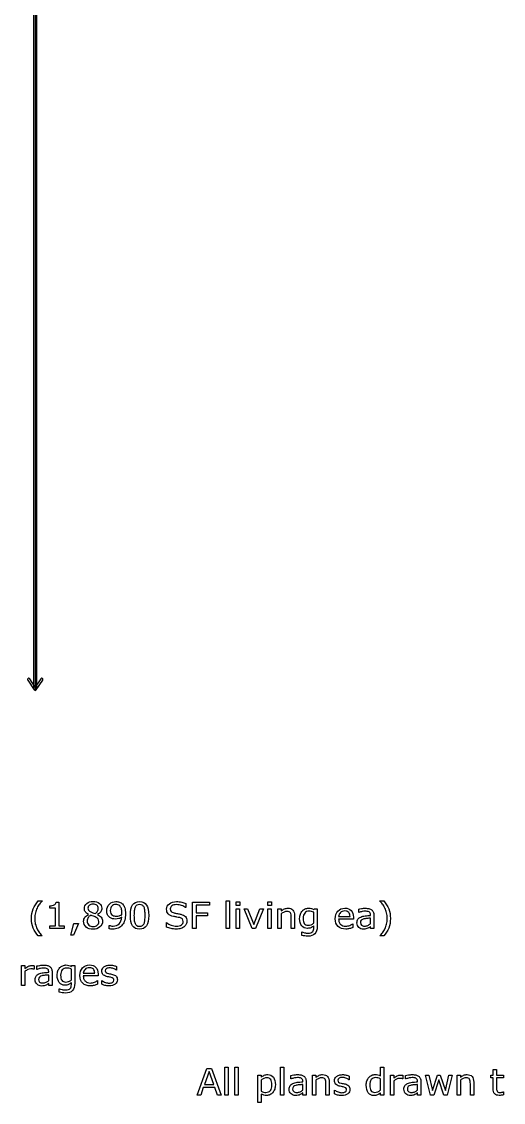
# Model space of a CAD drawing. Extents: x -13 to 750, y 12 to 2314.
# Drawn here: x 272.6 to 391.3, y 27.1 to 293.4 of the extents above; entities that cross this region are included whole.
import ezdxf

# ---------------------------------------------------------------- set-up
doc = ezdxf.new("R2010")
doc.units = 0
doc.layers.get('0').update_dxf_attribs({"linetype": 'CONTINUOUS'})

msp = doc.modelspace()

# ---------------------------------------------------------------- linework, layer by layer
at = {"color": 7}
for points in [[(275.59961, 579.89), (275.59961, 128.89), (276.40039, 128.89), (276.40039, 579.89)], [(274.23437, 131.5404)], [(291.51709, 74.9086)], [(318.9126, 75.66), (315.60352, 75.66), (315.60352, 73.8143), (318.44678, 73.8143), (318.44678, 73.0409), (315.60352, 73.0409), (315.60352, 69.89), (314.7334, 69.89), (314.7334, 76.4335), (318.9126, 76.4335)], [(323.83887, 69.89), (323.0127, 69.89), (323.0127, 76.7279), (323.83887, 76.7279)], [(326.36133, 75.6205), (325.42969, 75.6205), (325.42969, 76.4774), (326.36133, 76.4774)], [(326.30863, 69.89), (325.48246, 69.89), (325.48246, 74.7987), (326.30863, 74.7987)], [(332.18852, 74.7987), (330.20219, 69.89), (329.37162, 69.89), (327.39848, 74.7987), (328.29496, 74.7987), (329.81547, 70.892), (331.32279, 74.7987)], [(334.15727, 75.6205), (333.22563, 75.6205), (333.22563, 76.4774), (334.15727, 76.4774)], [(334.10457, 69.89), (333.2784, 69.89), (333.2784, 74.7987), (334.10457, 74.7987)], [(298.2231, 73.555)], [(303.94482, 73.1639)], [(363.45125, 72.4038)], [(286.62598, 71.1424), (285.38672, 68.264), (284.74512, 68.264), (285.50977, 71.1424)], [(291.65332, 71.6302)], [(302.78905, 71.1688)], [(313.33595, 71.7577)], [(321.7681, 28.89), (320.84085, 28.89), (320.19925, 30.7137), (317.36917, 30.7137), (316.72757, 28.89), (315.84427, 28.89), (318.2261, 35.4335), (319.38626, 35.4335)], [(319.93118, 31.4608), (318.78421, 34.6732), (317.63284, 31.4608)], [(323.5303, 28.89), (322.70413, 28.89), (322.70413, 35.7279), (323.5303, 35.7279)], [(326.00003, 28.89), (325.17386, 28.89), (325.17386, 35.7279), (326.00003, 35.7279)], [(337.24124, 28.89), (336.41507, 28.89), (336.41507, 35.7279), (337.24124, 35.7279)], [(378.6553, 33.7987), (377.3765, 28.89), (376.61185, 28.89), (375.35062, 32.6737), (374.09818, 28.89), (373.33792, 28.89), (372.04593, 33.7987), (372.90726, 33.7987), (373.80814, 29.9974), (375.03421, 33.7987), (375.71536, 33.7987), (376.9722, 29.9974), (377.82474, 33.7987)], [(334.26614, 31.3818)]]:
    msp.add_lwpolyline(points, close=True, dxfattribs=at)
for points in [[(276, 579.89), (276, 128.89)], [(274.15037, 131.1244), (275.74998, 128.724)], [(277.34958, 131.4564), (276, 129.431), (274.65039, 131.4564)], [(276.24998, 128.724), (277.84959, 131.1244)], [(276.7251, 76.7279), (277.73145, 76.7279), (277.73145, 76.6839)], [(283.14111, 69.89), (279.59912, 69.89), (279.59912, 70.558), (280.96143, 70.558), (280.96143, 74.9437), (279.59912, 74.9437), (279.59912, 75.5414)], [(281.12402, 76.4555), (281.80518, 76.4555), (281.80518, 70.5581), (283.14111, 70.5581), (283.14111, 69.89)], [(313.07225, 76.0951), (313.07225, 75.0668), (313.01075, 75.0668)], [(336.56546, 73.5547), (336.56546, 69.89), (335.73929, 69.89), (335.73929, 74.7987), (336.56546, 74.7987), (336.56546, 74.2538)], [(344.58986, 74.5876), (344.64256, 74.7985), (345.416, 74.7985), (345.4161, 70.4481)], [(355.69051, 73.8539), (355.64661, 73.8539), (355.64661, 74.6932)], [(360.80574, 76.684), (360.80574, 76.728), (361.81209, 76.728)], [(289.11768, 73.3837), (289.11768, 73.4097)], [(291.29297, 73.3746), (291.29297, 73.3486)], [(297.33587, 73.7437), (297.33545, 73.744)], [(339.84383, 69.89), (339.01766, 69.89), (339.01766, 72.6849)], [(339.84378, 73.076), (339.84383, 69.89)], [(344.58992, 71.2391), (344.58992, 73.9154)], [(350.69832, 72.8915), (353.51082, 72.8915)], [(354.31502, 72.2587), (350.69832, 72.2587)], [(354.31498, 72.7069), (354.31502, 72.2587)], [(358.56014, 73.1335), (358.56014, 73.2609)], [(358.56014, 71.0985), (358.56014, 72.4652)], [(359.38197, 73.2208), (359.38192, 69.89)], [(292.55859, 71.7138), (292.55859, 71.7137)], [(294.22852, 69.8636), (294.22852, 70.703), (294.27242, 70.703)], [(308.29102, 70.2943), (308.29102, 71.3841), (308.35252, 71.3841)], [(344.58986, 70.1096), (344.58986, 70.5579)], [(344.58992, 71.2392), (344.58992, 71.2391)], [(354.1744, 71.0897), (354.2183, 71.0897), (354.2183, 70.1888)], [(358.56014, 71.0984), (358.56014, 71.0985)], [(359.38192, 69.89), (358.56014, 69.89), (358.56014, 70.4129)], [(277.73145, 68.0795), (276.7251, 68.0795)], [(277.73145, 68.1234), (277.73145, 68.0795)], [(341.61043, 68.242), (341.61043, 69.0857), (341.65433, 69.0857)], [(361.81209, 68.0795), (360.80574, 68.0795), (360.80574, 68.1235)], [(273.47322, 59.3755), (273.47322, 55.89), (272.64705, 55.89), (272.64705, 60.7987), (273.47322, 60.7987), (273.47322, 60.0736)], [(275.71, 59.8979), (275.6661, 59.8979)], [(275.71004, 60.7467), (275.71, 59.8979)], [(276.45268, 59.854), (276.40878, 59.854), (276.40878, 60.6933)], [(279.32231, 59.1336), (279.32231, 59.261)], [(280.14413, 59.2209), (280.14408, 55.8901)], [(284.89011, 60.5877), (284.94281, 60.7986), (285.71625, 60.7986), (285.71635, 56.4482)], [(284.89018, 57.2392), (284.89018, 59.9155)], [(287.83451, 58.8916), (290.64701, 58.8916)], [(291.45117, 58.707), (291.45121, 58.2588)], [(296.01718, 60.548), (296.01718, 59.6647), (295.97328, 59.6647)], [(279.32231, 57.0986), (279.32231, 58.4653)], [(279.32231, 57.0985), (279.32231, 57.0986)], [(280.14408, 55.8901), (279.32231, 55.8901), (279.32231, 56.413)], [(284.89011, 56.1097), (284.89011, 56.558)], [(284.89018, 57.2393), (284.89018, 57.2392)], [(291.45121, 58.2588), (287.83451, 58.2588)], [(291.31059, 57.0898), (291.35449, 57.0898), (291.35449, 56.1889)], [(292.37406, 56.1845), (292.37406, 57.1118), (292.41806, 57.1118)], [(296.21059, 57.3045), (296.21049, 57.3051)], [(281.91068, 54.2421), (281.91068, 55.0858), (281.95458, 55.0858)], [(360.98489, 33.6014), (360.98489, 35.7284), (361.81107, 35.7284), (361.81107, 28.89)], [(388.72318, 30.4937), (388.72318, 33.1041), (388.16507, 33.1041), (388.16507, 33.7984), (388.72318, 33.7984), (388.72318, 35.209), (389.54935, 35.209), (389.54935, 33.7984), (391.25443, 33.7984), (391.25443, 33.1041), (389.54935, 33.1041), (389.54935, 30.8672)], [(331.62503, 29.1366), (331.62503, 27.08), (330.79886, 27.08), (330.79886, 33.7992), (331.62503, 33.7992), (331.62503, 33.285)], [(331.62503, 32.5902), (331.62503, 29.8085)], [(338.99905, 32.8539), (338.95515, 32.8539), (338.95515, 33.6932)], [(341.86868, 32.1335), (341.86868, 32.2609)], [(342.6905, 32.2208), (342.69046, 28.89)], [(345.1075, 32.5547), (345.1075, 28.89), (344.28133, 28.89), (344.28133, 33.7987), (345.1075, 33.7987), (345.1075, 33.2538)], [(348.38582, 32.076), (348.38577, 28.89)], [(353.29002, 33.5479), (353.29002, 32.6646), (353.24612, 32.6646)], [(360.98489, 30.0985), (360.98489, 32.9154)], [(364.26325, 32.3754), (364.26325, 28.89), (363.43708, 28.89), (363.43708, 33.7987), (364.26325, 33.7987), (364.26325, 33.0736)], [(366.50003, 32.8978), (366.45613, 32.8978)], [(366.50007, 33.7467), (366.50003, 32.8978)], [(367.24271, 32.8539), (367.19881, 32.8539), (367.19881, 33.6932)], [(370.11234, 32.1335), (370.11234, 32.2609)], [(370.93416, 32.2208), (370.93411, 28.89)], [(380.67234, 32.5547), (380.67234, 28.89), (379.84617, 28.89), (379.84617, 33.7987), (380.67234, 33.7987), (380.67234, 33.2538)], [(383.95066, 32.076), (383.95071, 28.89)], [(335.11868, 31.4042), (335.11868, 31.4037)], [(341.86868, 30.0985), (341.86868, 31.4652)], [(341.86868, 30.0984), (341.86868, 30.0985)], [(342.69046, 28.89), (341.86868, 28.89), (341.86868, 29.4129)], [(348.38577, 28.89), (347.5596, 28.89), (347.5596, 31.6849)], [(349.647, 29.1844), (349.647, 30.1117), (349.6909, 30.1117)], [(353.48343, 30.3044), (353.48343, 30.305)], [(360.98489, 30.0983), (360.98489, 30.0985)], [(361.81107, 28.89), (360.98489, 28.89), (360.98489, 29.4042)], [(370.11234, 30.0985), (370.11234, 31.4652)], [(370.11234, 30.0984), (370.11234, 30.0985)], [(370.93411, 28.89), (370.11234, 28.89), (370.11234, 29.4129)], [(383.95071, 28.89), (383.12454, 28.89), (383.12454, 31.6849)], [(391.2105, 29.6763), (391.2544, 29.6763), (391.25443, 28.934)]]:
    msp.add_lwpolyline(points, dxfattribs=at)
for points in [[(274.106176, 131.349805), (274.090421, 131.271782), (274.106319, 131.190697), (274.15037, 131.1244)], [(274.23437, 131.5404), (274.168046, 131.49639), (274.12193, 131.427827), (274.106176, 131.349805)], [(274.459786, 131.584604), (274.381758, 131.600359), (274.300668, 131.584457), (274.23437, 131.5404)], [(274.65039, 131.4564), (274.60638, 131.52273), (274.537813, 131.568849), (274.459786, 131.584604)], [(277.54018, 131.584599), (277.462155, 131.568845), (277.39359, 131.522727), (277.34958, 131.4564)], [(277.76559, 131.5404), (277.699292, 131.584454), (277.618205, 131.600354), (277.54018, 131.584599)], [(277.893784, 131.349805), (277.87803, 131.427827), (277.831914, 131.49639), (277.76559, 131.5404)], [(277.84959, 131.1244), (277.893641, 131.190697), (277.909539, 131.271782), (277.893784, 131.349805)], [(275.74998, 128.724), (275.805572, 128.64022), (275.899434, 128.589856), (275.99998, 128.589856)], [(275.99998, 128.589856), (276.100526, 128.589856), (276.194388, 128.64022), (276.24998, 128.724)], [(275.08594, 72.4037), (275.08594, 73.2855), (275.229493, 74.077967), (275.5166, 74.7811)], [(275.5166, 74.7811), (275.803713, 75.484233), (276.206547, 76.133167), (276.7251, 76.7279)], [(276.45264, 74.9657), (276.276853, 74.605367), (276.133297, 74.2084), (276.02197, 73.7748)], [(277.05029, 75.9413), (276.836423, 75.662967), (276.637207, 75.337767), (276.45264, 74.9657)], [(277.73145, 76.6839), (277.494143, 76.470033), (277.26709, 76.2225), (277.05029, 75.9413)], [(279.59912, 75.5414), (279.783693, 75.5414), (279.981447, 75.556067), (280.19238, 75.5854)], [(280.19238, 75.5854), (280.40332, 75.6174), (280.56299, 75.6628), (280.67139, 75.7216)], [(280.67139, 75.7216), (280.806157, 75.794867), (280.911623, 75.887167), (280.98779, 75.9985)], [(280.98779, 75.9985), (281.066897, 76.112767), (281.112307, 76.2651), (281.12402, 76.4555)], [(288.08496, 74.8599), (288.08496, 75.3521), (288.28711, 75.762267), (288.69141, 76.0904)], [(288.33545, 74.025), (288.168457, 74.2476), (288.08496, 74.5259), (288.08496, 74.8599)], [(288.69141, 76.0904), (289.095703, 76.418533), (289.609863, 76.5826), (290.23389, 76.5826)], [(289.31982, 75.6732), (289.085447, 75.4974), (288.96826, 75.2601), (288.96826, 74.9613)], [(288.96826, 74.9613), (288.96826, 74.750367), (289.026853, 74.567267), (289.14404, 74.412)], [(290.22949, 75.9369), (289.86035, 75.9369), (289.557127, 75.849), (289.31982, 75.6732)], [(291.15234, 75.6556), (290.912107, 75.843133), (290.60449, 75.9369), (290.22949, 75.9369)], [(290.23389, 76.5826), (290.88721, 76.5826), (291.408693, 76.425867), (291.79834, 76.1124)], [(291.51709, 74.9086), (291.51709, 75.222067), (291.395507, 75.471067), (291.15234, 75.6556)], [(291.3501, 74.1879), (291.461427, 74.3959), (291.51709, 74.636133), (291.51709, 74.9086)], [(291.79834, 76.1124), (292.187987, 75.798867), (292.38281, 75.4004), (292.38281, 74.917)], [(292.38281, 74.917), (292.38281, 74.621133), (292.290527, 74.329633), (292.10596, 74.0425)], [(293.59127, 74.3065), (293.59127, 74.9745), (293.810997, 75.517967), (294.25045, 75.9369)], [(294.25045, 75.9369), (294.689903, 76.355833), (295.226037, 76.5653), (295.85885, 76.5653)], [(294.84814, 75.4536), (294.60498, 75.189933), (294.4834, 74.819333), (294.4834, 74.3418)], [(295.8501, 75.8491), (295.428227, 75.8491), (295.09424, 75.717267), (294.84814, 75.4536)], [(296.36426, 75.7611), (296.206053, 75.819767), (296.034667, 75.8491), (295.8501, 75.8491)], [(295.85885, 76.5653), (296.175257, 76.5653), (296.468223, 76.5155), (296.73775, 76.4159)], [(296.80811, 75.4798), (296.67041, 75.611667), (296.52246, 75.705433), (296.36426, 75.7611)], [(296.73775, 76.4159), (297.007283, 76.319233), (297.243123, 76.172733), (297.44527, 75.9764)], [(297.19482, 74.8382), (297.101073, 75.1136), (296.97217, 75.327467), (296.80811, 75.4798)], [(297.33545, 73.744), (297.33545, 74.198133), (297.288573, 74.562867), (297.19482, 74.8382)], [(297.44527, 75.9764), (297.694297, 75.733267), (297.886193, 75.4198), (298.02096, 75.036)], [(298.02096, 75.036), (298.15572, 74.655133), (298.2231, 74.161467), (298.2231, 73.555)], [(299.41846, 73.1551), (299.41846, 74.318233), (299.601563, 75.176633), (299.96777, 75.7303)], [(299.96777, 75.7303), (300.333983, 76.286967), (300.905273, 76.5653), (301.68164, 76.5653)], [(300.56982, 75.1503), (300.470213, 74.9335), (300.401367, 74.650767), (300.36328, 74.3021)], [(300.99609, 75.6688), (300.817383, 75.554533), (300.675293, 75.3817), (300.56982, 75.1503)], [(301.68164, 75.8402), (301.406247, 75.8402), (301.17773, 75.783067), (300.99609, 75.6688)], [(301.68164, 76.5653), (302.466793, 76.5653), (303.039547, 76.282567), (303.3999, 75.7171)], [(302.36279, 75.6688), (302.18701, 75.783067), (301.95996, 75.8402), (301.68164, 75.8402)], [(302.78467, 75.159), (302.68213, 75.3846), (302.541503, 75.554533), (302.36279, 75.6688)], [(302.99561, 74.3241), (302.960477, 74.652233), (302.890163, 74.930533), (302.78467, 75.159)], [(303.3999, 75.7171), (303.76318, 75.154633), (303.94482, 74.303567), (303.94482, 73.1639)], [(308.33055, 74.68), (308.33055, 75.227867), (308.561993, 75.676133), (309.02488, 76.0248)], [(308.74803, 73.5155), (308.46971, 73.8143), (308.33055, 74.202467), (308.33055, 74.68)], [(309.02488, 76.0248), (309.487773, 76.376333), (310.075177, 76.5521), (310.78709, 76.5521)], [(309.65772, 75.5106), (309.376473, 75.317267), (309.23585, 75.068233), (309.23585, 74.7635)], [(309.23585, 74.7635), (309.23585, 74.491033), (309.306163, 74.277167), (309.44679, 74.1219)], [(310.78272, 75.8006), (310.3169, 75.8006), (309.9419, 75.703933), (309.65772, 75.5106)], [(312.02638, 75.5897), (311.62208, 75.7303), (311.207527, 75.8006), (310.78272, 75.8006)], [(310.78709, 76.5521), (311.24705, 76.5521), (311.668923, 76.508167), (312.05271, 76.4203)], [(313.01075, 75.0668), (312.76173, 75.277733), (312.433607, 75.452033), (312.02638, 75.5897)], [(312.05271, 76.4203), (312.436503, 76.332367), (312.77635, 76.223967), (313.07225, 76.0951)], [(336.56546, 74.2538), (336.823273, 74.467667), (337.089873, 74.634633), (337.36526, 74.7547)], [(337.36526, 74.7547), (337.640653, 74.874833), (337.92337, 74.9349), (338.21341, 74.9349)], [(338.21341, 74.9349), (338.743683, 74.9349), (339.14798, 74.775233), (339.4263, 74.4559)], [(341.75979, 74.2756), (341.950217, 74.483667), (342.18166, 74.6448), (342.45412, 74.759)], [(342.45412, 74.759), (342.72658, 74.8762), (342.997577, 74.9348), (343.26711, 74.9348)], [(343.26711, 74.9348), (343.55129, 74.9348), (343.788593, 74.905467), (343.97902, 74.8468)], [(343.97902, 74.8468), (344.17238, 74.791467), (344.375993, 74.705067), (344.58986, 74.5876)], [(350.51371, 74.2274), (350.953163, 74.699067), (351.530313, 74.9349), (352.24516, 74.9349)], [(352.24516, 74.9349), (352.907267, 74.9349), (353.41703, 74.741533), (353.77445, 74.3548)], [(355.64661, 74.6932), (355.807743, 74.7372), (356.040653, 74.785533), (356.34534, 74.8382)], [(356.34534, 74.8382), (356.650033, 74.890867), (356.950327, 74.9172), (357.24622, 74.9172)], [(357.24622, 74.9172), (357.591927, 74.9172), (357.89222, 74.887867), (358.1471, 74.8292)], [(358.1471, 74.8292), (358.404913, 74.773867), (358.62757, 74.677167), (358.81507, 74.5391)], [(361.4825, 75.9414), (361.268633, 76.2226), (361.043047, 76.470133), (360.80574, 76.684)], [(362.08455, 74.9658), (361.899983, 75.337867), (361.6993, 75.663067), (361.4825, 75.9414)], [(361.81209, 76.728), (362.330643, 76.133267), (362.733477, 75.484333), (363.02059, 74.7812)], [(362.51522, 73.7749), (362.40682, 74.2085), (362.263263, 74.605467), (362.08455, 74.9658)], [(363.02059, 74.7812), (363.307697, 74.078067), (363.45125, 73.2856), (363.45125, 72.4038)], [(275.5166, 70.0262), (275.229493, 70.729333), (275.08594, 71.521833), (275.08594, 72.4037)], [(276.02197, 73.7748), (275.91357, 73.3412), (275.85937, 72.884167), (275.85937, 72.4037)], [(275.85937, 72.4037), (275.85937, 71.9027), (275.912107, 71.4442), (276.01758, 71.0282)], [(287.90918, 71.6962), (287.90918, 72.059467), (288.01465, 72.387567), (288.22559, 72.6805)], [(288.22559, 72.6805), (288.436523, 72.976433), (288.733887, 73.210833), (289.11768, 73.3837)], [(289.11768, 73.4097), (288.766113, 73.597233), (288.50537, 73.802333), (288.33545, 74.025)], [(289.03418, 72.597), (288.875973, 72.350933), (288.79687, 72.072633), (288.79687, 71.7621)], [(289.67139, 73.1815), (289.407717, 73.037967), (289.195313, 72.843133), (289.03418, 72.597)], [(289.14404, 74.412), (289.26416, 74.259667), (289.444337, 74.123433), (289.68457, 74.0033)], [(290.32617, 72.9486), (290.16211, 73.0046), (289.94385, 73.082233), (289.67139, 73.1815)], [(289.68457, 74.0033), (289.79297, 73.950633), (289.948243, 73.881767), (290.15039, 73.7967)], [(290.15039, 73.7967), (290.35547, 73.711767), (290.55469, 73.641467), (290.74805, 73.5858)], [(290.77881, 72.7684), (290.641117, 72.833067), (290.490237, 72.893133), (290.32617, 72.9486)], [(290.74805, 73.5858), (291.03809, 73.779133), (291.238773, 73.979833), (291.3501, 74.1879)], [(291.47314, 72.2762), (291.355953, 72.440267), (291.12451, 72.604333), (290.77881, 72.7684)], [(292.10596, 74.0425), (291.921387, 73.758367), (291.65039, 73.535733), (291.29297, 73.3746)], [(291.29297, 73.3486), (291.703123, 73.1728), (292.0166, 72.956), (292.2334, 72.6982)], [(291.65332, 71.6302), (291.65332, 71.899733), (291.59326, 72.115067), (291.47314, 72.2762)], [(292.2334, 72.6982), (292.450193, 72.4404), (292.55859, 72.112267), (292.55859, 71.7138)], [(293.78463, 73.3177), (293.655723, 73.5931), (293.59127, 73.9227), (293.59127, 74.3065)], [(294.3691, 72.6366), (294.111287, 72.815267), (293.916463, 73.0423), (293.78463, 73.3177)], [(295.02389, 72.329), (294.80709, 72.381667), (294.588827, 72.4842), (294.3691, 72.6366)], [(294.4834, 74.3418), (294.4834, 74.063467), (294.52295, 73.8364), (294.60205, 73.6606)], [(294.60205, 73.6606), (294.68115, 73.4848), (294.81445, 73.331), (295.00195, 73.1992)], [(295.00195, 73.1992), (295.13379, 73.1084), (295.27881, 73.046867), (295.43701, 73.0146)], [(295.75777, 72.25), (295.488243, 72.25), (295.243617, 72.276333), (295.02389, 72.329)], [(295.43701, 73.0146), (295.595217, 72.985267), (295.771, 72.9706), (295.96436, 72.9706)], [(296.54439, 72.3554), (296.304157, 72.285133), (296.04195, 72.25), (295.75777, 72.25)], [(295.96436, 72.9706), (296.192873, 72.9706), (296.424317, 73.001267), (296.65869, 73.0626)], [(297.31344, 72.707), (297.04098, 72.542933), (296.78463, 72.425733), (296.54439, 72.3554)], [(296.65869, 73.0626), (296.893063, 73.123933), (297.11279, 73.213267), (297.31787, 73.3306)], [(296.67183, 71.0986), (297.040977, 71.488267), (297.254847, 72.0244), (297.31344, 72.707)], [(297.31787, 73.3306), (297.320537, 73.391933), (297.323537, 73.452), (297.32687, 73.5108)], [(297.32687, 73.5108), (297.33287, 73.572133), (297.33587, 73.649767), (297.33587, 73.7437)], [(298.02539, 71.9994), (297.896483, 71.533533), (297.700193, 71.136567), (297.43652, 70.8085)], [(298.22314, 73.555), (298.22314, 72.983733), (298.157223, 72.4652), (298.02539, 71.9994)], [(299.95898, 70.5887), (299.598633, 71.145367), (299.41846, 72.000833), (299.41846, 73.1551)], [(300.36328, 74.3021), (300.328147, 73.9535), (300.31058, 73.571167), (300.31058, 73.1551)], [(300.31058, 73.1551), (300.31058, 72.6981), (300.32668, 72.3158), (300.35888, 72.0082)], [(300.35888, 72.0082), (300.39108, 71.700533), (300.459927, 71.425133), (300.56542, 71.182)], [(302.78906, 71.1688), (302.8916, 71.406133), (302.96045, 71.684467), (302.99561, 72.0038)], [(303.05271, 73.1639), (303.05271, 73.609233), (303.033677, 73.995967), (302.99561, 74.3241)], [(302.99561, 72.0038), (303.033677, 72.326067), (303.05271, 72.712767), (303.05271, 73.1639)], [(303.94482, 73.1639), (303.94482, 71.9891), (303.76025, 71.1263), (303.39111, 70.5755)], [(310.04002, 72.8871), (309.45994, 73.0101), (309.029277, 73.219567), (308.74803, 73.5155)], [(309.44679, 74.1219), (309.58741, 73.966633), (309.834967, 73.848), (310.18946, 73.766)], [(310.85301, 72.7421), (310.598123, 72.7801), (310.327127, 72.828433), (310.04002, 72.8871)], [(310.18946, 73.766), (310.37696, 73.724667), (310.643563, 73.674867), (310.98927, 73.6166)], [(311.56932, 72.597), (311.349593, 72.655667), (311.110823, 72.704033), (310.85301, 72.7421)], [(310.98927, 73.6166), (311.33497, 73.557933), (311.627937, 73.497867), (311.86817, 73.4364)], [(312.21531, 72.2762), (312.074683, 72.413933), (311.859353, 72.520867), (311.56932, 72.597)], [(311.86817, 73.4364), (312.354503, 73.307467), (312.720717, 73.112633), (312.96681, 72.8519)], [(312.43064, 71.6346), (312.43064, 71.924667), (312.358863, 72.138533), (312.21531, 72.2762)], [(312.96681, 72.8519), (313.212903, 72.591167), (313.33595, 72.226433), (313.33595, 71.7577)], [(337.27298, 73.981), (337.026887, 73.869667), (336.791047, 73.727567), (336.56546, 73.5547)], [(337.9805, 74.148), (337.754913, 74.148), (337.519073, 74.092333), (337.27298, 73.981)], [(338.51663, 74.056), (338.378937, 74.117333), (338.200227, 74.148), (337.9805, 74.148)], [(338.83304, 73.7836), (338.759793, 73.9066), (338.654323, 73.9974), (338.51663, 74.056)], [(338.97806, 73.3177), (338.951727, 73.516967), (338.903387, 73.672267), (338.83304, 73.7836)], [(339.01766, 72.6849), (339.01766, 72.9105), (339.00446, 73.121433), (338.97806, 73.3177)], [(339.4263, 74.4559), (339.70462, 74.136567), (339.84378, 73.6766), (339.84378, 73.076)], [(341.09621, 72.3904), (341.09621, 72.812267), (341.154803, 73.175533), (341.27199, 73.4802)], [(341.61037, 70.5974), (341.267597, 71.0222), (341.09621, 71.619867), (341.09621, 72.3904)], [(341.27199, 73.4802), (341.39211, 73.787867), (341.55471, 74.053), (341.75979, 74.2756)], [(342.33992, 73.7353), (342.07918, 73.430633), (341.94881, 72.988267), (341.94881, 72.4082)], [(341.94881, 72.4082), (341.94881, 71.8574), (342.04549, 71.4399), (342.23885, 71.1557)], [(343.41219, 74.1923), (342.95809, 74.1923), (342.600667, 74.039967), (342.33992, 73.7353)], [(343.97469, 74.1263), (343.78719, 74.1703), (343.59969, 74.1923), (343.41219, 74.1923)], [(344.58992, 73.9154), (344.370193, 74.015), (344.165117, 74.0853), (343.97469, 74.1263)], [(349.85893, 72.3158), (349.85893, 73.118533), (350.07719, 73.755733), (350.51371, 74.2274)], [(350.54447, 70.4349), (350.087443, 70.8773), (349.85893, 71.504267), (349.85893, 72.3158)], [(351.14217, 73.8627), (350.88143, 73.6019), (350.73348, 73.278167), (350.69832, 72.8915)], [(350.69832, 72.2587), (350.69832, 71.9569), (350.74373, 71.6932), (350.83455, 71.4676)], [(352.20125, 74.2538), (351.75887, 74.2538), (351.405843, 74.123433), (351.14217, 73.8627)], [(353.18123, 73.8978), (352.967363, 74.135133), (352.640703, 74.2538), (352.20125, 74.2538)], [(353.51082, 72.8915), (353.508153, 73.3251), (353.39829, 73.660533), (353.18123, 73.8978)], [(353.77445, 74.3548), (354.134803, 73.968133), (354.31498, 73.418833), (354.31498, 72.7069)], [(355.21151, 71.3141), (355.21151, 71.686167), (355.29061, 71.986467), (355.44881, 72.215)], [(355.44881, 72.215), (355.609943, 72.446467), (355.83846, 72.6281), (356.13436, 72.7599)], [(356.51668, 74.1), (356.25008, 74.044), (355.97469, 73.961967), (355.69051, 73.8539)], [(356.28377, 71.9553), (356.137283, 71.8147), (356.06404, 71.6199), (356.06404, 71.3709)], [(356.13436, 72.7599), (356.433187, 72.891767), (356.792073, 72.981133), (357.21102, 73.028)], [(356.85945, 72.2717), (356.62215, 72.204367), (356.430257, 72.0989), (356.28377, 71.9553)], [(357.24178, 74.188), (357.02498, 74.188), (356.78328, 74.158667), (356.51668, 74.1)], [(357.66805, 72.3992), (357.328203, 72.369867), (357.05867, 72.327367), (356.85945, 72.2717)], [(357.21102, 73.028), (357.629967, 73.074667), (358.079673, 73.109833), (358.56014, 73.1335)], [(357.75594, 74.153), (357.59188, 74.176333), (357.420493, 74.188), (357.24178, 74.188)], [(358.56014, 72.4652), (358.308187, 72.450533), (358.010823, 72.428533), (357.66805, 72.3992)], [(358.17781, 74.0168), (358.060623, 74.084133), (357.92, 74.129533), (357.75594, 74.153)], [(358.45906, 73.7267), (358.394593, 73.849767), (358.300843, 73.946467), (358.17781, 74.0168)], [(358.56014, 73.2609), (358.56014, 73.448433), (358.526447, 73.6037), (358.45906, 73.7267)], [(358.81507, 74.5391), (358.999643, 74.404367), (359.14027, 74.230067), (359.23695, 74.0162)], [(359.23695, 74.0162), (359.33363, 73.802333), (359.38197, 73.5372), (359.38197, 73.2208)], [(362.67781, 72.4038), (362.67781, 72.884267), (362.623613, 73.3413), (362.51522, 73.7749)], [(362.51522, 71.0283), (362.623613, 71.4443), (362.67781, 71.9028), (362.67781, 72.4038)], [(363.45125, 72.4037), (363.45125, 71.521833), (363.307697, 70.729333), (363.02059, 70.0262)], [(276.7251, 68.0795), (276.206547, 68.674167), (275.803713, 69.323067), (275.5166, 70.0262)], [(276.01758, 71.0282), (276.12598, 70.6122), (276.271, 70.2167), (276.45264, 69.8417)], [(276.45264, 69.8417), (276.62842, 69.4813), (276.829103, 69.1561), (277.05469, 68.8661)], [(288.5376, 70.2899), (288.118653, 70.6561), (287.90918, 71.124867), (287.90918, 71.6962)], [(290.23389, 69.7406), (289.524903, 69.7406), (288.959473, 69.9237), (288.5376, 70.2899)], [(288.79687, 71.7621), (288.79687, 71.366567), (288.933103, 71.0399), (289.20557, 70.7821)], [(289.20557, 70.7821), (289.47803, 70.5243), (289.823733, 70.3954), (290.24268, 70.3954)], [(291.89502, 70.3031), (291.455567, 69.9281), (290.901857, 69.7406), (290.23389, 69.7406)], [(290.24268, 70.3954), (290.670413, 70.3954), (291.01172, 70.505267), (291.2666, 70.725)], [(291.2666, 70.725), (291.524413, 70.944733), (291.65332, 71.246467), (291.65332, 71.6302)], [(292.55859, 71.7137), (292.55859, 71.1483), (292.3374, 70.6781), (291.89502, 70.3031)], [(294.58887, 69.7886), (294.454103, 69.803267), (294.333987, 69.828267), (294.22852, 69.8636)], [(294.27242, 70.703), (294.35738, 70.659), (294.477497, 70.6165), (294.63277, 70.5755)], [(295.01953, 69.7626), (294.86719, 69.7626), (294.723637, 69.771267), (294.58887, 69.7886)], [(294.63277, 70.5755), (294.788043, 70.5375), (294.960897, 70.5185), (295.15133, 70.5185)], [(296.43457, 70.035), (296.033203, 69.8534), (295.561523, 69.7626), (295.01953, 69.7626)], [(295.15133, 70.5185), (295.79879, 70.5185), (296.305623, 70.711867), (296.67183, 71.0986)], [(297.43652, 70.8085), (297.16992, 70.4745), (296.835937, 70.216667), (296.43457, 70.035)], [(301.68164, 69.7538), (300.896487, 69.7538), (300.322267, 70.0321), (299.95898, 70.5887)], [(300.56542, 71.182), (300.6621, 70.953467), (300.79833, 70.779133), (300.97411, 70.659)], [(300.97411, 70.659), (301.152823, 70.538933), (301.388663, 70.4789), (301.68163, 70.4789)], [(301.68163, 70.4789), (301.957023, 70.4789), (302.18554, 70.536033), (302.36718, 70.6503)], [(303.39111, 70.5755), (303.024903, 70.0277), (302.45508, 69.7538), (301.68164, 69.7538)], [(302.36718, 70.6503), (302.54882, 70.7645), (302.689443, 70.937333), (302.78905, 71.1688)], [(309.43799, 69.9032), (309.06299, 69.991067), (308.680667, 70.121433), (308.29102, 70.2943)], [(308.35252, 71.3841), (308.683573, 71.108767), (309.065897, 70.896367), (309.49949, 70.7469)], [(310.7124, 69.7713), (310.24072, 69.7713), (309.815917, 69.815267), (309.43799, 69.9032)], [(309.49949, 70.7469), (309.933083, 70.5975), (310.34031, 70.5228), (310.72117, 70.5228)], [(311.8374, 69.9296), (311.526853, 69.824067), (311.151853, 69.7713), (310.7124, 69.7713)], [(310.72117, 70.5228), (311.260237, 70.5228), (311.679183, 70.623867), (311.97801, 70.826)], [(312.65918, 70.369), (312.424807, 70.181533), (312.15088, 70.035067), (311.8374, 69.9296)], [(311.97801, 70.826), (312.279763, 71.0282), (312.43064, 71.297733), (312.43064, 71.6346)], [(313.15576, 71.0018), (313.038573, 70.7528), (312.873047, 70.541867), (312.65918, 70.369)], [(313.33594, 71.7577), (313.33594, 71.502833), (313.27588, 71.250867), (313.15576, 71.0018)], [(343.00783, 69.9646), (342.421897, 69.9646), (341.956077, 70.175533), (341.61037, 70.5974)], [(342.23885, 71.1557), (342.43221, 70.871567), (342.75301, 70.7295), (343.20125, 70.7295)], [(343.87356, 70.1096), (343.647973, 70.012933), (343.359397, 69.9646), (343.00783, 69.9646)], [(343.20125, 70.7295), (343.441483, 70.7295), (343.681717, 70.7749), (343.92195, 70.8657)], [(344.58986, 70.5579), (344.34084, 70.358633), (344.102073, 70.2092), (343.87356, 70.1096)], [(343.92195, 70.8657), (344.165117, 70.959433), (344.387773, 71.083933), (344.58992, 71.2392)], [(344.30423, 69.156), (344.40677, 69.270267), (344.480013, 69.407967), (344.52396, 69.5691)], [(344.52396, 69.5691), (344.567893, 69.730233), (344.58986, 69.9104), (344.58986, 70.1096)], [(345.4161, 70.4481), (345.4161, 69.6161), (345.227133, 69.005267), (344.8492, 68.6156)], [(352.4517, 69.7757), (351.637247, 69.7757), (351.001503, 69.995433), (350.54447, 70.4349)], [(350.83455, 71.4676), (350.92537, 71.245), (351.049883, 71.0619), (351.20809, 70.9183)], [(351.20809, 70.9183), (351.36043, 70.7777), (351.540607, 70.672233), (351.74862, 70.6019)], [(351.74862, 70.6019), (351.959553, 70.531567), (352.190997, 70.4964), (352.44295, 70.4964)], [(352.44295, 70.4964), (352.776937, 70.4964), (353.112387, 70.562333), (353.4493, 70.6942)], [(353.36576, 69.8944), (353.07572, 69.815267), (352.771033, 69.7757), (352.4517, 69.7757)], [(354.2183, 70.1888), (353.93998, 70.0716), (353.6558, 69.973467), (353.36576, 69.8944)], [(353.4493, 70.6942), (353.78914, 70.828933), (354.03084, 70.960767), (354.1744, 71.0897)], [(355.67293, 70.1935), (355.365317, 70.4865), (355.21151, 70.860033), (355.21151, 71.3141)], [(356.79793, 69.7541), (356.35555, 69.7541), (355.98055, 69.900567), (355.67293, 70.1935)], [(356.06404, 71.3709), (356.06404, 71.089633), (356.149003, 70.8772), (356.31893, 70.7336)], [(356.31893, 70.7336), (356.48885, 70.593), (356.748127, 70.5227), (357.09676, 70.5227)], [(357.42635, 69.8241), (357.247637, 69.777433), (357.038163, 69.7541), (356.79793, 69.7541)], [(357.09676, 70.5227), (357.3868, 70.5227), (357.651937, 70.578367), (357.89217, 70.6897)], [(357.90096, 69.9911), (357.763267, 69.9237), (357.605063, 69.868033), (357.42635, 69.8241)], [(357.89217, 70.6897), (358.132403, 70.803967), (358.35506, 70.9402), (358.56014, 71.0984)], [(358.26131, 70.202), (358.138263, 70.114133), (358.018147, 70.043833), (357.90096, 69.9911)], [(358.56014, 70.4129), (358.4869, 70.3629), (358.38729, 70.2926), (358.26131, 70.202)], [(361.4825, 68.8662), (361.71102, 69.1562), (361.911703, 69.4814), (362.08455, 69.8418)], [(363.02059, 70.0262), (362.733477, 69.323067), (362.330643, 68.674167), (361.81209, 68.0795)], [(362.08455, 69.8418), (362.26619, 70.2168), (362.409747, 70.6123), (362.51522, 71.0283)], [(277.05469, 68.8661), (277.280277, 68.5731), (277.505863, 68.325533), (277.73145, 68.1234)], [(342.33992, 68.0881), (342.093827, 68.123433), (341.850663, 68.174733), (341.61043, 68.242)], [(341.65433, 69.0857), (341.789097, 69.033033), (342.002963, 68.968567), (342.29593, 68.8923)], [(342.29593, 68.8923), (342.588897, 68.813233), (342.881863, 68.7737), (343.17483, 68.7737)], [(343.10457, 68.0311), (342.84383, 68.0311), (342.588947, 68.0501), (342.33992, 68.0881)], [(344.8492, 68.6156), (344.471273, 68.225933), (343.88973, 68.0311), (343.10457, 68.0311)], [(343.17483, 68.7737), (343.456083, 68.7737), (343.688997, 68.8074), (343.87357, 68.8748)], [(343.87357, 68.8748), (344.058137, 68.942133), (344.20169, 69.035867), (344.30423, 69.156)], [(360.80574, 68.1235), (361.031327, 68.325633), (361.256913, 68.5732), (361.4825, 68.8662)], [(273.47322, 60.0736), (273.801347, 60.337267), (274.089923, 60.5233), (274.33895, 60.6317)], [(274.15877, 59.8105), (273.921463, 59.699167), (273.692947, 59.554167), (273.47322, 59.3755)], [(274.89705, 59.9819), (274.64217, 59.9819), (274.396077, 59.924767), (274.15877, 59.8105)], [(274.33895, 60.6317), (274.590903, 60.743033), (274.84725, 60.7987), (275.10799, 60.7987)], [(275.30574, 59.9599), (275.191487, 59.974567), (275.055257, 59.9819), (274.89705, 59.9819)], [(275.10799, 60.7987), (275.251543, 60.7987), (275.355547, 60.794367), (275.42, 60.7857)], [(275.6661, 59.8979), (275.543053, 59.927233), (275.422933, 59.9479), (275.30574, 59.9599)], [(275.42, 60.7857), (275.484467, 60.779033), (275.581147, 60.766033), (275.71004, 60.7467)], [(276.21098, 58.2151), (276.372113, 58.446567), (276.600627, 58.6282), (276.89652, 58.76)], [(276.40878, 60.6933), (276.569913, 60.7373), (276.802823, 60.785633), (277.10751, 60.8383)], [(277.27885, 60.1001), (277.01225, 60.0441), (276.73686, 59.962067), (276.45268, 59.854)], [(276.89652, 58.76), (277.195353, 58.891867), (277.55424, 58.981233), (277.97318, 59.0281)], [(277.10751, 60.8383), (277.412197, 60.890967), (277.71249, 60.9173), (278.00839, 60.9173)], [(278.00395, 60.1881), (277.78715, 60.1881), (277.54545, 60.158767), (277.27885, 60.1001)], [(277.97318, 59.0281), (278.392127, 59.074767), (278.841837, 59.109933), (279.32231, 59.1336)], [(278.51811, 60.1531), (278.354043, 60.176433), (278.182657, 60.1881), (278.00395, 60.1881)], [(278.00839, 60.9173), (278.354097, 60.9173), (278.65439, 60.887967), (278.90927, 60.8293)], [(278.93998, 60.0169), (278.822793, 60.084233), (278.68217, 60.129633), (278.51811, 60.1531)], [(278.90927, 60.8293), (279.167083, 60.773967), (279.38974, 60.677267), (279.57724, 60.5392)], [(279.22123, 59.7268), (279.156763, 59.849867), (279.063013, 59.946567), (278.93998, 60.0169)], [(279.32231, 59.261), (279.32231, 59.448533), (279.288617, 59.6038), (279.22123, 59.7268)], [(279.57724, 60.5392), (279.761807, 60.404467), (279.90243, 60.230167), (279.99911, 60.0163)], [(279.99911, 60.0163), (280.09579, 59.802433), (280.14413, 59.5373), (280.14413, 59.2209)], [(281.39645, 58.3905), (281.39645, 58.812367), (281.455047, 59.175633), (281.57224, 59.4803)], [(281.57224, 59.4803), (281.692353, 59.787967), (281.85495, 60.0531), (282.06003, 60.2757)], [(282.06003, 60.2757), (282.250457, 60.483767), (282.4819, 60.6449), (282.75436, 60.7591)], [(282.64018, 59.7354), (282.379433, 59.430733), (282.24906, 58.988367), (282.24906, 58.4083)], [(283.71244, 60.1924), (283.25834, 60.1924), (282.90092, 60.040067), (282.64018, 59.7354)], [(282.75436, 60.7591), (283.026827, 60.8763), (283.297823, 60.9349), (283.56735, 60.9349)], [(283.56735, 60.9349), (283.85153, 60.9349), (284.088837, 60.905567), (284.27927, 60.8469)], [(284.27494, 60.1264), (284.08744, 60.1704), (283.89994, 60.1924), (283.71244, 60.1924)], [(284.89018, 59.9155), (284.670453, 60.0151), (284.465373, 60.0854), (284.27494, 60.1264)], [(284.27927, 60.8469), (284.47263, 60.791567), (284.676243, 60.705167), (284.89011, 60.5877)], [(286.99512, 58.3159), (286.99512, 59.118633), (287.21338, 59.755833), (287.6499, 60.2275)], [(287.6499, 60.2275), (288.089353, 60.699167), (288.666503, 60.935), (289.38135, 60.935)], [(288.27836, 59.8628), (288.01762, 59.602), (287.86967, 59.278267), (287.83451, 58.8916)], [(289.33744, 60.2539), (288.89506, 60.2539), (288.542033, 60.123533), (288.27836, 59.8628)], [(290.31742, 59.8979), (290.103553, 60.135233), (289.776893, 60.2539), (289.33744, 60.2539)], [(289.38135, 60.935), (290.043457, 60.935), (290.55322, 60.741633), (290.91064, 60.3549)], [(290.64701, 58.8916), (290.644343, 59.3252), (290.53448, 59.660633), (290.31742, 59.8979)], [(290.91064, 60.3549), (291.270993, 59.968233), (291.45117, 59.418933), (291.45117, 58.707)], [(292.39609, 59.4186), (292.39609, 59.620733), (292.437103, 59.811167), (292.51913, 59.9899)], [(292.66415, 58.6012), (292.485443, 58.823867), (292.39609, 59.096333), (292.39609, 59.4186)], [(292.51913, 59.9899), (292.60409, 60.168633), (292.731533, 60.3283), (292.90146, 60.4689)], [(293.58261, 58.1002), (293.151943, 58.214467), (292.84579, 58.381467), (292.66415, 58.6012)], [(292.90146, 60.4689), (293.06552, 60.606567), (293.273527, 60.714967), (293.52548, 60.7941)], [(293.5519, 60.0426), (293.343893, 59.928333), (293.23989, 59.756967), (293.23989, 59.5285)], [(293.23989, 59.5285), (293.23989, 59.3263), (293.302877, 59.173933), (293.42885, 59.0714)], [(293.42885, 59.0714), (293.551897, 58.968867), (293.751117, 58.8854), (294.02651, 58.821)], [(293.52548, 60.7941), (293.78036, 60.8761), (294.06454, 60.9171), (294.37802, 60.9171)], [(294.31655, 60.2184), (294.01479, 60.2184), (293.759907, 60.1598), (293.5519, 60.0426)], [(294.02651, 58.821), (294.17885, 58.785667), (294.34877, 58.7505), (294.53627, 58.7155)], [(295.20424, 60.0558), (294.90248, 60.1642), (294.606583, 60.2184), (294.31655, 60.2184)], [(294.37802, 60.9171), (294.670987, 60.9171), (294.966883, 60.8805), (295.26571, 60.8073)], [(294.53627, 58.7155), (294.726703, 58.680167), (294.884907, 58.647833), (295.01088, 58.6185)], [(295.01088, 58.6185), (295.394673, 58.530633), (295.690573, 58.379767), (295.89858, 58.1659)], [(295.97328, 59.6647), (295.762347, 59.819967), (295.506, 59.950333), (295.20424, 60.0558)], [(295.26571, 60.8073), (295.56747, 60.736967), (295.81796, 60.650533), (296.01718, 60.548)], [(275.97367, 57.3142), (275.97367, 57.686267), (276.052773, 57.986567), (276.21098, 58.2151)], [(276.4351, 56.1936), (276.12748, 56.4866), (275.97367, 56.860133), (275.97367, 57.3142)], [(277.5601, 55.7542), (277.117713, 55.7542), (276.742713, 55.900667), (276.4351, 56.1936)], [(277.04594, 57.9554), (276.899453, 57.8148), (276.82621, 57.62), (276.82621, 57.371)], [(276.82621, 57.371), (276.82621, 57.089733), (276.91117, 56.8773), (277.08109, 56.7337)], [(277.62162, 58.2718), (277.384313, 58.204467), (277.19242, 58.099), (277.04594, 57.9554)], [(277.08109, 56.7337), (277.251017, 56.5931), (277.510297, 56.5228), (277.85893, 56.5228)], [(278.43022, 58.3993), (278.090373, 58.369967), (277.82084, 58.327467), (277.62162, 58.2718)], [(277.85893, 56.5228), (278.14897, 56.5228), (278.414107, 56.578467), (278.65434, 56.6898)], [(278.66313, 55.9912), (278.52543, 55.9238), (278.367227, 55.868133), (278.18852, 55.8242)], [(279.32231, 58.4653), (279.070357, 58.450633), (278.772993, 58.428633), (278.43022, 58.3993)], [(278.65434, 56.6898), (278.894573, 56.804067), (279.11723, 56.9403), (279.32231, 57.0985)], [(279.02348, 56.2021), (278.900433, 56.114233), (278.780317, 56.043933), (278.66313, 55.9912)], [(279.32231, 56.413), (279.249063, 56.363), (279.149453, 56.2927), (279.02348, 56.2021)], [(281.91061, 56.5975), (281.567837, 57.0223), (281.39645, 57.619967), (281.39645, 58.3905)], [(283.30808, 55.9647), (282.72214, 55.9647), (282.256317, 56.175633), (281.91061, 56.5975)], [(282.24906, 58.4083), (282.24906, 57.8575), (282.34574, 57.44), (282.5391, 57.1558)], [(282.5391, 57.1558), (282.73246, 56.871667), (283.05326, 56.7296), (283.5015, 56.7296)], [(284.1738, 56.1097), (283.948213, 56.013033), (283.65964, 55.9647), (283.30808, 55.9647)], [(283.5015, 56.7296), (283.74174, 56.7296), (283.981977, 56.775), (284.22221, 56.8658)], [(284.89011, 56.558), (284.641083, 56.358733), (284.402313, 56.2093), (284.1738, 56.1097)], [(284.22221, 56.8658), (284.46537, 56.959533), (284.688027, 57.084033), (284.89018, 57.2393)], [(284.82421, 55.5692), (284.868143, 55.730333), (284.89011, 55.9105), (284.89011, 56.1097)], [(285.71635, 56.4482), (285.71635, 55.6162), (285.527383, 55.005367), (285.14945, 54.6157)], [(287.68066, 56.435), (287.223633, 56.8774), (286.99512, 57.504367), (286.99512, 58.3159)], [(289.58789, 55.7758), (288.773437, 55.7758), (288.137693, 55.995533), (287.68066, 56.435)], [(287.83451, 58.2588), (287.83451, 57.957), (287.87992, 57.6933), (287.97074, 57.4677)], [(287.97074, 57.4677), (288.06156, 57.2451), (288.186073, 57.062), (288.34428, 56.9184)], [(288.34428, 56.9184), (288.49662, 56.7778), (288.676797, 56.672333), (288.88481, 56.602)], [(288.88481, 56.602), (289.095743, 56.531667), (289.327187, 56.4965), (289.57914, 56.4965)], [(289.57914, 56.4965), (289.913127, 56.4965), (290.248577, 56.562433), (290.58549, 56.6943)], [(291.35449, 56.1889), (291.07617, 56.0717), (290.79199, 55.973567), (290.50195, 55.8945)], [(290.58549, 56.6943), (290.92533, 56.829033), (291.16703, 56.960867), (291.31059, 57.0898)], [(293.13432, 55.8989), (292.83256, 55.986767), (292.57914, 56.081967), (292.37406, 56.1845)], [(292.41806, 57.1118), (292.6788, 56.915467), (292.96884, 56.758733), (293.28818, 56.6416)], [(293.28818, 56.6416), (293.607513, 56.527333), (293.913663, 56.4702), (294.20663, 56.4702)], [(294.09677, 57.986), (293.90927, 58.021333), (293.737883, 58.0594), (293.58261, 58.1002)], [(294.5582, 57.894), (294.441007, 57.920667), (294.287197, 57.951333), (294.09677, 57.986)], [(295.65238, 56.2021), (295.28324, 55.914967), (294.77787, 55.7714), (294.13627, 55.7714)], [(294.20663, 56.4702), (294.56991, 56.4702), (294.85409, 56.5288), (295.05917, 56.646)], [(295.1998, 57.6391), (295.088467, 57.7387), (294.8746, 57.823667), (294.5582, 57.894)], [(295.05917, 56.646), (295.26425, 56.763133), (295.36679, 56.9477), (295.36679, 57.1997)], [(295.36679, 57.1997), (295.36679, 57.393033), (295.311127, 57.5395), (295.1998, 57.6391)], [(296.21049, 57.3051), (296.21049, 56.8569), (296.024453, 56.489233), (295.65238, 56.2021)], [(295.89858, 58.1659), (296.106587, 57.9491), (296.21059, 57.661967), (296.21059, 57.3045)], [(278.18852, 55.8242), (278.009807, 55.777533), (277.800333, 55.7542), (277.5601, 55.7542)], [(282.64018, 54.0882), (282.394087, 54.123533), (282.15092, 54.174833), (281.91068, 54.2421)], [(281.95458, 55.0858), (282.089347, 55.033133), (282.303213, 54.968667), (282.59618, 54.8924)], [(282.59618, 54.8924), (282.889147, 54.813333), (283.182117, 54.7738), (283.47509, 54.7738)], [(283.40483, 54.0312), (283.144083, 54.0312), (282.8892, 54.0502), (282.64018, 54.0882)], [(285.14945, 54.6157), (284.771523, 54.226033), (284.189983, 54.0312), (283.40483, 54.0312)], [(283.47509, 54.7738), (283.756337, 54.7738), (283.989247, 54.8075), (284.17382, 54.8749)], [(284.17382, 54.8749), (284.358387, 54.942233), (284.50194, 55.035967), (284.60448, 55.1561)], [(284.60448, 55.1561), (284.70702, 55.270367), (284.780263, 55.408067), (284.82421, 55.5692)], [(290.50195, 55.8945), (290.21191, 55.815367), (289.907223, 55.7758), (289.58789, 55.7758)], [(294.13627, 55.7714), (293.77299, 55.7714), (293.439007, 55.8139), (293.13432, 55.8989)], [(331.62503, 33.285), (331.844757, 33.4696), (332.09085, 33.623433), (332.36331, 33.7465)], [(332.31497, 32.9945), (332.074737, 32.891967), (331.844757, 32.7572), (331.62503, 32.5902)], [(333.03128, 33.1483), (332.793973, 33.1483), (332.555203, 33.097033), (332.31497, 32.9945)], [(332.36331, 33.7465), (332.638703, 33.872433), (332.931673, 33.9354), (333.24222, 33.9354)], [(333.96292, 32.7088), (333.760773, 33.0018), (333.450227, 33.1483), (333.03128, 33.1483)], [(333.24222, 33.9354), (333.834013, 33.9354), (334.293973, 33.7113), (334.6221, 33.2631)], [(334.26614, 31.3817), (334.26614, 31.9735), (334.165067, 32.415867), (333.96292, 32.7088)], [(334.6221, 33.2631), (334.953153, 32.817767), (335.11868, 32.198133), (335.11868, 31.4042)], [(338.95515, 33.6932), (339.116283, 33.7372), (339.349193, 33.785533), (339.65388, 33.8382)], [(339.82523, 33.1), (339.558623, 33.044), (339.28323, 32.961967), (338.99905, 32.8539)], [(339.4429, 31.7599), (339.741727, 31.891767), (340.100613, 31.981133), (340.51956, 32.028)], [(339.65388, 33.8382), (339.958567, 33.890867), (340.25886, 33.9172), (340.55476, 33.9172)], [(340.55032, 33.188), (340.333527, 33.188), (340.09183, 33.158667), (339.82523, 33.1)], [(340.51956, 32.028), (340.938507, 32.074667), (341.388213, 32.109833), (341.86868, 32.1335)], [(341.06448, 33.153), (340.90042, 33.176333), (340.729033, 33.188), (340.55032, 33.188)], [(340.55476, 33.9172), (340.90046, 33.9172), (341.200753, 33.887867), (341.45564, 33.8292)], [(341.48636, 33.0168), (341.369173, 33.084133), (341.228547, 33.129533), (341.06448, 33.153)], [(341.45564, 33.8292), (341.713453, 33.773867), (341.93611, 33.677167), (342.12361, 33.5391)], [(341.76761, 32.7267), (341.703143, 32.849767), (341.609393, 32.946467), (341.48636, 33.0168)], [(341.86868, 32.2609), (341.86868, 32.448433), (341.83499, 32.6037), (341.76761, 32.7267)], [(342.12361, 33.5391), (342.308177, 33.404367), (342.4488, 33.230067), (342.54548, 33.0162)], [(342.54548, 33.0162), (342.64216, 32.802333), (342.6905, 32.5372), (342.6905, 32.2208)], [(345.1075, 33.2538), (345.365313, 33.467667), (345.631917, 33.634633), (345.90731, 33.7547)], [(345.81502, 32.981), (345.568927, 32.869667), (345.333087, 32.727567), (345.1075, 32.5547)], [(346.52254, 33.148), (346.296953, 33.148), (346.061113, 33.092333), (345.81502, 32.981)], [(345.90731, 33.7547), (346.182697, 33.874833), (346.46541, 33.9349), (346.75545, 33.9349)], [(347.05867, 33.056), (346.920977, 33.117333), (346.742267, 33.148), (346.52254, 33.148)], [(346.75545, 33.9349), (347.285723, 33.9349), (347.69002, 33.775233), (347.96834, 33.4559)], [(347.37508, 32.7836), (347.30184, 32.9066), (347.19637, 32.9974), (347.05867, 33.056)], [(347.5201, 32.3177), (347.4937, 32.516967), (347.44536, 32.672267), (347.37508, 32.7836)], [(347.5596, 31.6849), (347.5596, 31.9105), (347.546433, 32.121433), (347.5201, 32.3177)], [(347.96834, 33.4559), (348.24666, 33.136567), (348.38582, 32.6766), (348.38582, 32.076)], [(349.66893, 32.4185), (349.66893, 32.620633), (349.709943, 32.811067), (349.79197, 32.9898)], [(349.93699, 31.6011), (349.758283, 31.823767), (349.66893, 32.096233), (349.66893, 32.4185)], [(349.79197, 32.9898), (349.87693, 33.168533), (350.004373, 33.3282), (350.1743, 33.4688)], [(350.1743, 33.4688), (350.33836, 33.606467), (350.546367, 33.714867), (350.79832, 33.794)], [(350.82474, 33.0425), (350.616733, 32.928233), (350.51273, 32.756867), (350.51273, 32.5284)], [(350.51273, 32.5284), (350.51273, 32.3262), (350.575717, 32.173833), (350.70169, 32.0713)], [(350.70169, 32.0713), (350.824737, 31.968767), (351.023957, 31.8853), (351.29935, 31.8209)], [(350.79832, 33.794), (351.0532, 33.876), (351.33738, 33.917), (351.65086, 33.917)], [(351.58939, 33.2183), (351.28763, 33.2183), (351.032747, 33.1597), (350.82474, 33.0425)], [(352.47708, 33.0557), (352.17532, 33.1641), (351.879423, 33.2183), (351.58939, 33.2183)], [(351.65086, 33.917), (351.943827, 33.917), (352.239723, 33.8804), (352.53855, 33.8072)], [(353.24612, 32.6646), (353.035187, 32.819867), (352.77884, 32.950233), (352.47708, 33.0557)], [(352.53855, 33.8072), (352.84031, 33.736867), (353.0908, 33.650433), (353.29002, 33.5479)], [(357.49124, 31.307), (357.49124, 31.723), (357.549833, 32.0936), (357.66702, 32.4188)], [(357.66702, 32.4188), (357.78714, 32.744), (357.948273, 33.020867), (358.15042, 33.2494)], [(358.15042, 33.2494), (358.34964, 33.472067), (358.581087, 33.641967), (358.84476, 33.7591)], [(358.7305, 32.6955), (358.472687, 32.373233), (358.34378, 31.9162), (358.34378, 31.3244)], [(359.81155, 33.1789), (359.348663, 33.1789), (358.988313, 33.017767), (358.7305, 32.6955)], [(358.84476, 33.7591), (359.11136, 33.8763), (359.38675, 33.9349), (359.67093, 33.9349)], [(359.67093, 33.9349), (359.928743, 33.9349), (360.15726, 33.907233), (360.35648, 33.8519)], [(360.38724, 33.1219), (360.21146, 33.1599), (360.019563, 33.1789), (359.81155, 33.1789)], [(360.35648, 33.8519), (360.555693, 33.799233), (360.765163, 33.715733), (360.98489, 33.6014)], [(360.98489, 32.9154), (360.762237, 33.015), (360.56302, 33.083833), (360.38724, 33.1219)], [(364.26325, 33.0736), (364.591377, 33.337267), (364.879953, 33.5233), (365.12898, 33.6317)], [(364.9488, 32.8104), (364.711493, 32.699067), (364.482977, 32.554067), (364.26325, 32.3754)], [(365.68708, 32.9818), (365.4322, 32.9818), (365.186107, 32.924667), (364.9488, 32.8104)], [(365.12898, 33.6317), (365.380933, 33.743033), (365.63728, 33.7987), (365.89802, 33.7987)], [(366.09577, 32.9598), (365.981517, 32.974467), (365.845287, 32.9818), (365.68708, 32.9818)], [(365.89802, 33.7987), (366.041573, 33.7987), (366.145577, 33.794367), (366.21003, 33.7857)], [(366.45613, 32.8978), (366.333077, 32.927133), (366.212957, 32.9478), (366.09577, 32.9598)], [(366.21003, 33.7857), (366.274497, 33.779033), (366.371177, 33.766033), (366.50007, 33.7467)], [(367.19881, 33.6932), (367.359943, 33.7372), (367.592853, 33.785533), (367.89754, 33.8382)], [(368.06888, 33.1), (367.80228, 33.044), (367.52689, 32.961967), (367.24271, 32.8539)], [(367.68655, 31.7599), (367.985383, 31.891767), (368.34427, 31.981133), (368.76321, 32.028)], [(367.89754, 33.8382), (368.202227, 33.890867), (368.50252, 33.9172), (368.79842, 33.9172)], [(368.79398, 33.188), (368.57718, 33.188), (368.33548, 33.158667), (368.06888, 33.1)], [(368.76321, 32.028), (369.182157, 32.074667), (369.631867, 32.109833), (370.11234, 32.1335)], [(369.30814, 33.153), (369.144073, 33.176333), (368.972687, 33.188), (368.79398, 33.188)], [(368.79842, 33.9172), (369.144127, 33.9172), (369.44442, 33.887867), (369.6993, 33.8292)], [(369.73001, 33.0168), (369.612823, 33.084133), (369.4722, 33.129533), (369.30814, 33.153)], [(369.6993, 33.8292), (369.957113, 33.773867), (370.17977, 33.677167), (370.36727, 33.5391)], [(370.01126, 32.7267), (369.946793, 32.849767), (369.853043, 32.946467), (369.73001, 33.0168)], [(370.11234, 32.2609), (370.11234, 32.448433), (370.078647, 32.6037), (370.01126, 32.7267)], [(370.36727, 33.5391), (370.551837, 33.404367), (370.69246, 33.230067), (370.78914, 33.0162)], [(370.78914, 33.0162), (370.88582, 32.802333), (370.93416, 32.5372), (370.93416, 32.2208)], [(380.67234, 33.2538), (380.930153, 33.467667), (381.196757, 33.634633), (381.47215, 33.7547)], [(381.37986, 32.981), (381.133767, 32.869667), (380.897927, 32.727567), (380.67234, 32.5547)], [(382.08738, 33.148), (381.861793, 33.148), (381.625953, 33.092333), (381.37986, 32.981)], [(381.47215, 33.7547), (381.747537, 33.874833), (382.03025, 33.9349), (382.32029, 33.9349)], [(382.62352, 33.056), (382.48582, 33.117333), (382.307107, 33.148), (382.08738, 33.148)], [(382.32029, 33.9349), (382.850563, 33.9349), (383.25486, 33.775233), (383.53318, 33.4559)], [(382.93992, 32.7836), (382.86668, 32.9066), (382.761213, 32.9974), (382.62352, 33.056)], [(383.08494, 32.3177), (383.05854, 32.516967), (383.0102, 32.672267), (382.93992, 32.7836)], [(383.12454, 31.6849), (383.12454, 31.9105), (383.11134, 32.121433), (383.08494, 32.3177)], [(383.53318, 33.4559), (383.8115, 33.136567), (383.95066, 32.6766), (383.95066, 32.076)], [(331.62503, 29.8085), (331.859403, 29.703033), (332.060087, 29.631233), (332.22708, 29.5931)], [(332.22708, 29.5931), (332.397, 29.5551), (332.588893, 29.5361), (332.80276, 29.5361)], [(332.80276, 29.5361), (333.262727, 29.5361), (333.621617, 29.691367), (333.87943, 30.0019)], [(334.4639, 29.4745), (334.27054, 29.2577), (334.042023, 29.089233), (333.77835, 28.9691)], [(333.87943, 30.0019), (334.137237, 30.312433), (334.26614, 30.7724), (334.26614, 31.3818)], [(334.9473, 30.3094), (334.83304, 29.981267), (334.671907, 29.702967), (334.4639, 29.4745)], [(335.11868, 31.4037), (335.11868, 31.005233), (335.061553, 30.640467), (334.9473, 30.3094)], [(338.52005, 30.3141), (338.52005, 30.686167), (338.59915, 30.986467), (338.75735, 31.215)], [(338.98148, 29.1935), (338.67386, 29.4865), (338.52005, 29.860033), (338.52005, 30.3141)], [(338.75735, 31.215), (338.918483, 31.446467), (339.147, 31.6281), (339.4429, 31.7599)], [(339.59232, 30.9553), (339.445833, 30.8147), (339.37259, 30.6199), (339.37259, 30.3709)], [(339.37259, 30.3709), (339.37259, 30.089633), (339.45755, 29.8772), (339.62747, 29.7336)], [(340.168, 31.2717), (339.930693, 31.204367), (339.7388, 31.0989), (339.59232, 30.9553)], [(339.62747, 29.7336), (339.79739, 29.593), (340.056667, 29.5227), (340.4053, 29.5227)], [(340.97659, 31.3992), (340.63675, 31.369867), (340.36722, 31.327367), (340.168, 31.2717)], [(340.4053, 29.5227), (340.69534, 29.5227), (340.960477, 29.578367), (341.20071, 29.6897)], [(341.86868, 31.4652), (341.616727, 31.450533), (341.319363, 31.428533), (340.97659, 31.3992)], [(341.20071, 29.6897), (341.44095, 29.803967), (341.663607, 29.9402), (341.86868, 30.0984)], [(341.86868, 29.4129), (341.79544, 29.3629), (341.69583, 29.2926), (341.56985, 29.202)], [(349.6909, 30.1117), (349.95164, 29.915367), (350.24168, 29.758633), (350.56102, 29.6415)], [(350.85545, 31.1001), (350.424783, 31.214367), (350.11863, 31.381367), (349.93699, 31.6011)], [(350.56102, 29.6415), (350.880353, 29.527233), (351.186503, 29.4701), (351.47947, 29.4701)], [(351.36961, 30.9859), (351.18211, 31.021233), (351.010723, 31.0593), (350.85545, 31.1001)], [(351.29935, 31.8209), (351.45169, 31.785567), (351.62161, 31.7504), (351.80911, 31.7154)], [(351.83104, 30.8939), (351.713847, 30.920567), (351.560037, 30.951233), (351.36961, 30.9859)], [(351.47947, 29.4701), (351.84275, 29.4701), (352.12693, 29.5287), (352.33201, 29.6459)], [(351.80911, 31.7154), (351.999543, 31.680067), (352.157747, 31.647733), (352.28372, 31.6184)], [(352.47264, 30.639), (352.361307, 30.7386), (352.14744, 30.823567), (351.83104, 30.8939)], [(352.28372, 31.6184), (352.667513, 31.530533), (352.963413, 31.379667), (353.17142, 31.1658)], [(352.33201, 29.6459), (352.53709, 29.763033), (352.63963, 29.9476), (352.63963, 30.1996)], [(352.63963, 30.1996), (352.63963, 30.392933), (352.583967, 30.5394), (352.47264, 30.639)], [(353.48343, 30.305), (353.48343, 29.8568), (353.297393, 29.489133), (352.92532, 29.202)], [(353.17142, 31.1658), (353.379427, 30.949), (353.48343, 30.661867), (353.48343, 30.3044)], [(358.0054, 29.4305), (357.662627, 29.8817), (357.49124, 30.5072), (357.49124, 31.307)], [(359.40286, 28.7538), (358.816927, 28.7538), (358.351107, 28.979367), (358.0054, 29.4305)], [(358.34378, 31.3244), (358.34378, 30.7414), (358.44339, 30.297533), (358.64261, 29.9928)], [(358.64261, 29.9928), (358.84183, 29.691067), (359.161167, 29.5402), (359.60062, 29.5402)], [(359.60062, 29.5402), (359.834993, 29.5402), (360.072297, 29.591467), (360.31253, 29.694)], [(360.98489, 29.4042), (360.74759, 29.199067), (360.500033, 29.0394), (360.24222, 28.9252)], [(360.31253, 29.694), (360.552763, 29.799467), (360.776883, 29.934233), (360.98489, 30.0983)], [(366.7637, 30.3141), (366.7637, 30.686167), (366.842803, 30.986467), (367.00101, 31.215)], [(367.22513, 29.1935), (366.91751, 29.4865), (366.7637, 29.860033), (366.7637, 30.3141)], [(367.00101, 31.215), (367.162143, 31.446467), (367.390657, 31.6281), (367.68655, 31.7599)], [(367.83597, 30.9553), (367.689483, 30.8147), (367.61624, 30.6199), (367.61624, 30.3709)], [(367.61624, 30.3709), (367.61624, 30.089633), (367.7012, 29.8772), (367.87112, 29.7336)], [(368.41165, 31.2717), (368.174343, 31.204367), (367.98245, 31.0989), (367.83597, 30.9553)], [(367.87112, 29.7336), (368.041047, 29.593), (368.300327, 29.5227), (368.64896, 29.5227)], [(369.22025, 31.3992), (368.880403, 31.369867), (368.61087, 31.327367), (368.41165, 31.2717)], [(368.64896, 29.5227), (368.938993, 29.5227), (369.20413, 29.578367), (369.44437, 29.6897)], [(370.11234, 31.4652), (369.860387, 31.450533), (369.563023, 31.428533), (369.22025, 31.3992)], [(369.44437, 29.6897), (369.684603, 29.803967), (369.90726, 29.9402), (370.11234, 30.0984)], [(370.11234, 29.4129), (370.039093, 29.3629), (369.939483, 29.2926), (369.81351, 29.202)], [(389.11429, 29.1973), (388.85355, 29.466833), (388.72318, 29.898967), (388.72318, 30.4937)], [(389.54935, 30.8672), (389.54935, 30.6094), (389.555217, 30.407267), (389.56695, 30.2608)], [(389.56695, 30.2608), (389.578683, 30.117267), (389.619697, 29.9825), (389.68999, 29.8565)], [(389.68999, 29.8565), (389.754457, 29.7393), (389.842347, 29.652867), (389.95366, 29.5972)], [(389.95366, 29.5972), (390.06792, 29.544533), (390.240773, 29.5182), (390.47222, 29.5182)], [(390.47222, 29.5182), (390.606987, 29.5182), (390.74761, 29.5372), (390.89409, 29.5752)], [(390.89409, 29.5752), (391.040577, 29.616533), (391.146047, 29.650233), (391.2105, 29.6763)], [(332.25345, 28.8773), (332.04837, 28.932633), (331.838897, 29.019067), (331.62503, 29.1366)], [(332.94778, 28.7933), (332.6929, 28.7933), (332.461457, 28.8213), (332.25345, 28.8773)], [(333.77835, 28.9691), (333.51761, 28.8519), (333.240753, 28.7933), (332.94778, 28.7933)], [(340.10648, 28.7541), (339.664093, 28.7541), (339.289093, 28.900567), (338.98148, 29.1935)], [(340.73489, 28.8241), (340.556183, 28.777433), (340.346713, 28.7541), (340.10648, 28.7541)], [(341.2095, 28.9911), (341.071807, 28.9237), (340.913603, 28.868033), (340.73489, 28.8241)], [(341.56985, 29.202), (341.446803, 29.114133), (341.326687, 29.043833), (341.2095, 28.9911)], [(350.40726, 28.8988), (350.1055, 28.986667), (349.85208, 29.081867), (349.647, 29.1844)], [(351.40921, 28.7713), (351.04593, 28.7713), (350.711947, 28.8138), (350.40726, 28.8988)], [(352.92532, 29.202), (352.55618, 28.914867), (352.05081, 28.7713), (351.40921, 28.7713)], [(360.24222, 28.9252), (359.984407, 28.810933), (359.70462, 28.7538), (359.40286, 28.7538)], [(368.35013, 28.7541), (367.907743, 28.7541), (367.532743, 28.900567), (367.22513, 29.1935)], [(368.97855, 28.8241), (368.799837, 28.777433), (368.590363, 28.7541), (368.35013, 28.7541)], [(369.45316, 28.9911), (369.31546, 28.9237), (369.157257, 28.868033), (368.97855, 28.8241)], [(369.81351, 29.202), (369.690463, 29.114133), (369.570347, 29.043833), (369.45316, 28.9911)], [(390.25687, 28.793), (389.75589, 28.793), (389.37503, 28.927767), (389.11429, 29.1973)], [(390.74466, 28.833), (390.56302, 28.806333), (390.400423, 28.793), (390.25687, 28.793)], [(391.25443, 28.934), (391.09915, 28.892667), (390.929227, 28.859), (390.74466, 28.833)]]:
    msp.add_open_spline(points, degree=3, dxfattribs=at)

doc.saveas('drawing.dxf')
